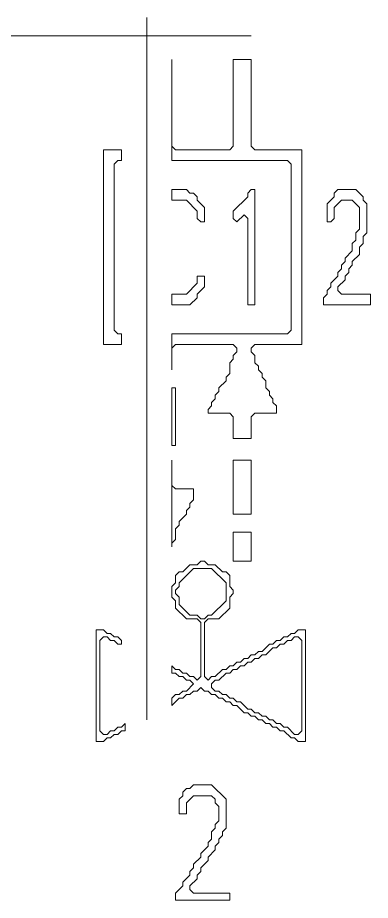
# Model space of a CAD drawing. Header units: millimetres. Extents: x 24 to 865, y 18 to 612.
# Drawn here: x 350.86 to 359.42, y 328.42 to 349.84 of the extents above; entities that cross this region are included whole.
import ezdxf

# ---------------------------------------------------------------- set-up
doc = ezdxf.new("R2010")
doc.units = ezdxf.units.MM
doc.layers.add('TRACE_STRAIGHT', color=5, linetype='Continuous', lineweight=0)
doc.layers.add('TRACE_TEXT_SYMBOL', color=6, linetype='Continuous', lineweight=0)

msp = doc.modelspace()

# ---------------------------------------------------------------- linework, layer by layer
at = {"layer": 'TRACE_STRAIGHT', "color": 5}
for p, q in [((353.992, 349.842), (353.992, 332.798)), ((257.393, 349.403), (356.531, 349.403))]:
    msp.add_line(p, q, dxfattribs=at)
at = {"layer": 'TRACE_TEXT_SYMBOL', "color": 6}
for points in [[(354.605, 348.824), (354.605, 346.372), (357.407, 346.372), (357.495, 346.285), (357.495, 342.256), (357.407, 342.168), (354.605, 342.168), (354.605, 341.293), (354.605, 341.818), (354.692, 341.906), (356.093, 341.906), (356.181, 341.818), (356.181, 341.731), (356.093, 341.643), (356.093, 341.555), (356.006, 341.468), (356.006, 341.205), (355.918, 341.118), (355.918, 341.03), (355.743, 340.855), (355.743, 340.767), (355.656, 340.68), (355.656, 340.592), (355.568, 340.504), (355.568, 340.417), (355.48, 340.329), (355.48, 340.242), (356.006, 340.242), (356.093, 340.154), (356.093, 339.629), (356.531, 339.629), (356.531, 340.154), (356.619, 340.242), (357.144, 340.242), (357.144, 340.417), (357.057, 340.504), (357.057, 340.592), (356.969, 340.68), (356.969, 340.767), (356.882, 340.855), (356.882, 341.03), (356.794, 341.118), (356.794, 341.205), (356.706, 341.293), (356.706, 341.38), (356.619, 341.468), (356.619, 341.643), (356.531, 341.731), (356.531, 341.818), (356.619, 341.906), (357.757, 341.906), (357.757, 346.635), (356.619, 346.635), (356.531, 346.723), (356.531, 348.824), (356.093, 348.824), (356.093, 346.723), (356.006, 346.635), (354.692, 346.635), (354.605, 346.723)], [(352.941, 346.635), (352.941, 341.906), (353.378, 341.906), (353.378, 342.168), (353.291, 342.168), (353.203, 342.256), (353.203, 346.285), (353.291, 346.372), (353.378, 346.372), (353.378, 346.635)], [(354.605, 345.672), (354.605, 345.409), (354.955, 345.409), (355.218, 345.146), (355.218, 344.971), (355.305, 344.883), (355.393, 344.883), (355.393, 345.234), (355.218, 345.409), (355.218, 345.496), (355.13, 345.584), (355.042, 345.584), (354.955, 345.672)], [(356.531, 345.672), (356.444, 345.584), (356.444, 345.496), (356.093, 345.146), (356.093, 344.971), (356.181, 344.883), (356.356, 345.059), (356.444, 344.971), (356.444, 342.869), (356.619, 342.869), (356.619, 345.672)], [(358.633, 345.672), (358.546, 345.584), (358.546, 345.496), (358.37, 345.321), (358.37, 344.883), (358.458, 344.883), (358.546, 344.971), (358.546, 345.234), (358.721, 345.409), (358.983, 345.409), (359.159, 345.234), (359.159, 344.708), (359.071, 344.621), (359.071, 344.445), (358.983, 344.358), (358.983, 344.183), (358.808, 344.008), (358.808, 343.92), (358.721, 343.832), (358.721, 343.745), (358.633, 343.657), (358.633, 343.57), (358.458, 343.395), (358.458, 343.307), (358.37, 343.219), (358.37, 343.132), (358.283, 343.044), (358.283, 342.869), (359.421, 342.869), (359.421, 343.132), (358.721, 343.132), (358.633, 343.219), (358.633, 343.307), (358.808, 343.482), (358.808, 343.57), (358.896, 343.657), (358.896, 343.745), (358.983, 343.832), (358.983, 343.92), (359.159, 344.095), (359.159, 344.27), (359.246, 344.358), (359.246, 344.533), (359.334, 344.621), (359.334, 345.321), (359.246, 345.409), (359.246, 345.496), (359.071, 345.672)], [(355.218, 343.57), (355.218, 343.395), (354.955, 343.132), (354.605, 343.132), (354.605, 342.869), (355.042, 342.869), (355.218, 343.044), (355.218, 343.132), (355.393, 343.307), (355.393, 343.57)], [(354.605, 340.855), (354.692, 340.855), (354.692, 339.454), (354.605, 339.454)], [(354.605, 339.103), (354.605, 337.001), (354.605, 337.089), (354.692, 337.176), (354.692, 337.439), (354.78, 337.527), (354.78, 337.614), (354.955, 337.79), (354.955, 337.877), (355.042, 337.965), (355.042, 338.052), (355.13, 338.14), (355.13, 338.403), (354.692, 338.403), (354.605, 338.49)], [(356.093, 339.103), (356.093, 337.79), (356.531, 337.79), (356.531, 339.103)], [(356.093, 337.352), (356.093, 336.651), (356.531, 336.651), (356.531, 337.352)], [(355.13, 336.476), (355.568, 336.476), (355.918, 336.126), (355.918, 335.688), (355.568, 335.337), (355.48, 335.337), (355.393, 335.25), (355.305, 335.25), (355.218, 335.337), (355.042, 335.337), (354.78, 335.6), (354.78, 335.775), (354.692, 335.863), (354.692, 335.95), (354.78, 336.038), (354.78, 336.126)], [(352.765, 334.987), (352.765, 332.272), (352.941, 332.272), (353.028, 332.36), (353.116, 332.36), (353.203, 332.447), (353.291, 332.447), (353.378, 332.535), (353.466, 332.535), (353.466, 332.71), (353.378, 332.622), (353.291, 332.622), (353.203, 332.535), (353.116, 332.535), (353.028, 332.447), (352.941, 332.447), (352.853, 332.535), (352.853, 334.724), (352.941, 334.812), (353.028, 334.812), (353.116, 334.724), (353.203, 334.724), (353.291, 334.637), (353.378, 334.637), (353.378, 334.724), (353.291, 334.812), (353.203, 334.812), (353.116, 334.899), (353.028, 334.899), (352.941, 334.987)], [(357.495, 334.724), (357.582, 334.812), (357.67, 334.812), (357.757, 334.724), (357.757, 332.535), (357.67, 332.447), (357.582, 332.447), (357.407, 332.622), (357.319, 332.622), (357.232, 332.71), (357.144, 332.71), (357.057, 332.798), (356.969, 332.798), (356.882, 332.885), (356.794, 332.885), (356.706, 332.973), (356.619, 332.973), (356.531, 333.06), (356.444, 333.06), (356.269, 333.235), (356.181, 333.235), (356.093, 333.323), (356.006, 333.323), (355.918, 333.411), (355.831, 333.411), (355.743, 333.498), (355.656, 333.498), (355.568, 333.586), (355.568, 333.673), (355.656, 333.761), (355.743, 333.761), (355.918, 333.936), (356.006, 333.936), (356.093, 334.024), (356.181, 334.024), (356.269, 334.111), (356.356, 334.111), (356.444, 334.199), (356.531, 334.199), (356.619, 334.286), (356.706, 334.286), (356.794, 334.374), (356.882, 334.374), (357.057, 334.549), (357.144, 334.549), (357.232, 334.637), (357.319, 334.637), (357.407, 334.724)], [(355.13, 331.221), (355.042, 331.134), (354.955, 331.134), (354.867, 331.046), (354.867, 330.958), (354.78, 330.871), (354.78, 330.521), (354.955, 330.521), (354.955, 330.783), (355.13, 330.958), (355.568, 330.958), (355.656, 330.871), (355.656, 330.783), (355.743, 330.696), (355.743, 330.345), (355.656, 330.258), (355.656, 330.17), (355.568, 330.083), (355.568, 329.907), (355.48, 329.82), (355.48, 329.732), (355.305, 329.557), (355.305, 329.47), (355.13, 329.294), (355.13, 329.207), (355.042, 329.119), (355.042, 329.032), (354.867, 328.857), (354.867, 328.769), (354.692, 328.594), (354.692, 328.419), (356.006, 328.419), (356.006, 328.594), (355.13, 328.594), (355.042, 328.681), (355.042, 328.769), (355.218, 328.944), (355.218, 329.032), (355.305, 329.119), (355.305, 329.207), (355.48, 329.382), (355.48, 329.47), (355.656, 329.645), (355.656, 329.732), (355.743, 329.82), (355.743, 329.907), (355.831, 329.995), (355.831, 330.083), (355.918, 330.17), (355.918, 330.871), (355.568, 331.221)]]:
    msp.add_lwpolyline(points, close=True, dxfattribs=at)
for points in [[(355.305, 336.651), (355.218, 336.563), (355.042, 336.563), (354.867, 336.388), (354.78, 336.388), (354.692, 336.301), (354.692, 336.126), (354.605, 336.038), (354.605, 335.775), (354.692, 335.688), (354.692, 335.512), (354.955, 335.25), (355.218, 335.25), (355.305, 335.162), (355.305, 333.849), (355.218, 333.761), (355.13, 333.849), (355.042, 333.849), (354.955, 333.936), (354.867, 333.936), (354.78, 334.024), (354.692, 334.024), (354.605, 334.111), (354.605, 333.936), (354.692, 333.936), (354.78, 333.849), (354.867, 333.849), (354.955, 333.761), (355.042, 333.761), (355.13, 333.673), (354.955, 333.498), (354.867, 333.498), (354.78, 333.411), (354.692, 333.411), (354.605, 333.323), (354.605, 333.148), (354.78, 333.323), (354.867, 333.323), (354.955, 333.411), (355.042, 333.411), (355.13, 333.498), (355.218, 333.498), (355.305, 333.586), (355.393, 333.498), (355.48, 333.498), (355.568, 333.411), (355.656, 333.411), (355.743, 333.323), (355.831, 333.323), (355.918, 333.235), (356.006, 333.235), (356.093, 333.148), (356.181, 333.148), (356.356, 332.973), (356.444, 332.973), (356.531, 332.885), (356.619, 332.885), (356.706, 332.798), (356.794, 332.798), (356.882, 332.71), (356.969, 332.71), (357.057, 332.622), (357.144, 332.622), (357.232, 332.535)], [(357.232, 332.535), (357.319, 332.535), (357.495, 332.36), (357.582, 332.36), (357.67, 332.272), (357.845, 332.272), (357.845, 334.987), (357.67, 334.987), (357.582, 334.899), (357.495, 334.899), (357.407, 334.812), (357.319, 334.812), (357.232, 334.724), (357.144, 334.724), (357.057, 334.637), (356.969, 334.637), (356.794, 334.462), (356.706, 334.462), (356.619, 334.374), (356.531, 334.374), (356.444, 334.286), (356.356, 334.286), (356.269, 334.199), (356.181, 334.199), (356.093, 334.111), (356.006, 334.111), (355.918, 334.024), (355.831, 334.024), (355.656, 333.849), (355.568, 333.849), (355.48, 333.761), (355.393, 333.849), (355.393, 335.162), (355.48, 335.25), (355.743, 335.25), (356.006, 335.512), (356.006, 335.775), (356.093, 335.863), (356.093, 335.95), (356.006, 336.038), (356.006, 336.301), (355.918, 336.388), (355.831, 336.388), (355.656, 336.563), (355.48, 336.563), (355.393, 336.651), (355.305, 336.651)]]:
    msp.add_lwpolyline(points, dxfattribs=at)

doc.saveas('drawing.dxf')
